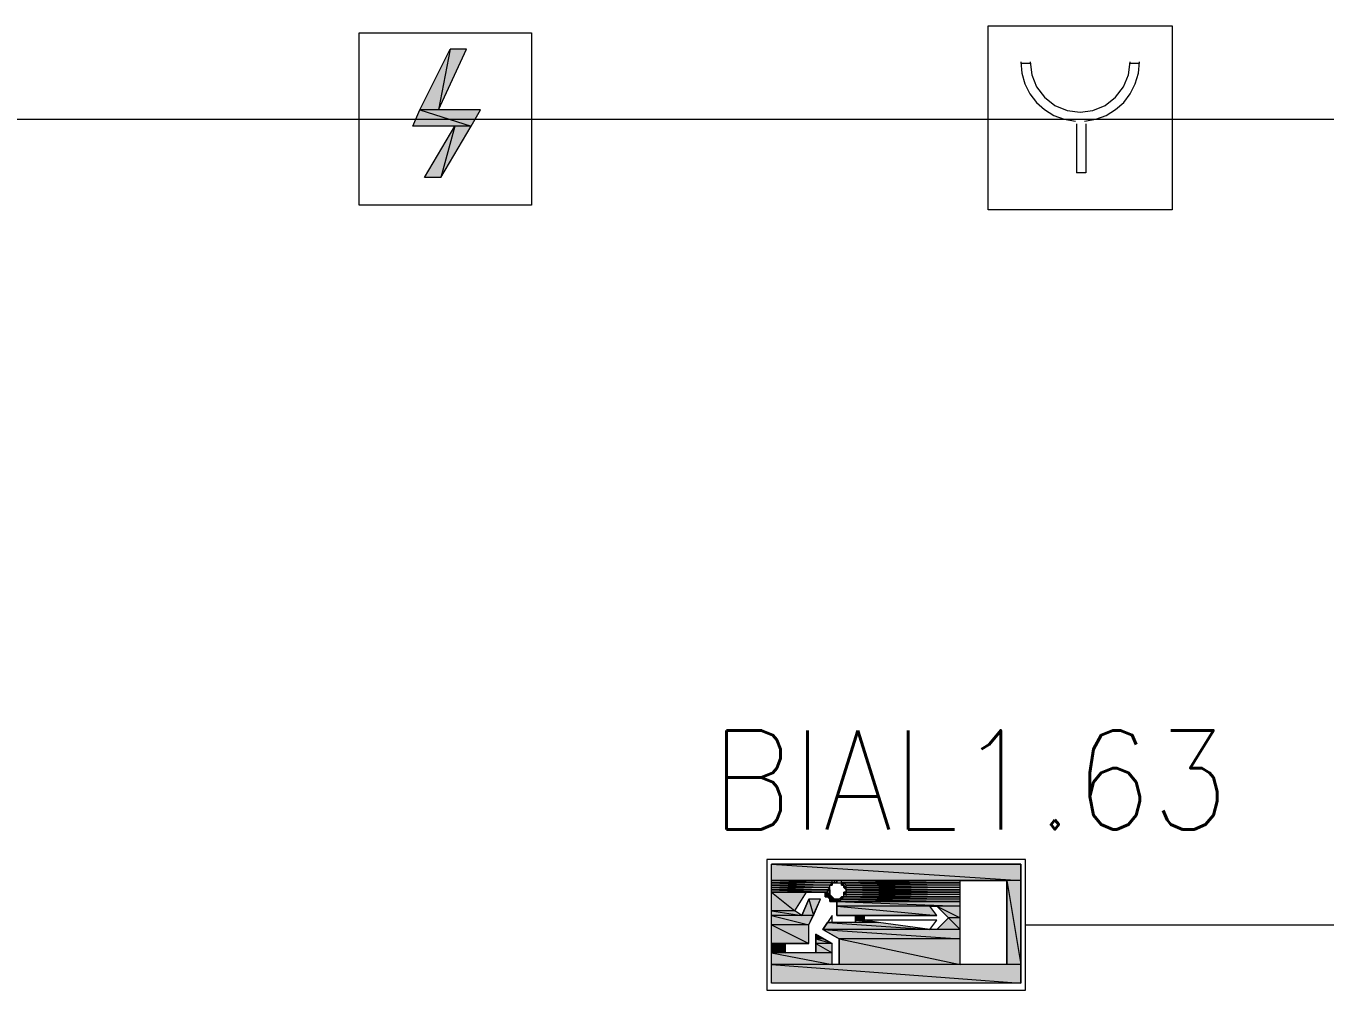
# Model space of a CAD drawing. Header units: millimetres. Extents: x 0 to 420, y 0 to 297.
# Drawn here: x 291.42 to 315.03, y 205.87 to 223.39 of the extents above; entities that cross this region are included whole.
import ezdxf

# ---------------------------------------------------------------- set-up
doc = ezdxf.new("R2010")
doc.units = ezdxf.units.MM
doc.styles.get("Standard").update_dxf_attribs({"font": 'STANDARD'})

msp = doc.modelspace()

# ---------------------------------------------------------------- hatches: boundary and pattern name
h = msp.add_hatch(color=1)
h.paths.add_polyline_path([(299.423667, 222.969666), (299.127334, 222.969666), (298.915667, 221.868999)], flags=0)
h.paths.add_polyline_path([(299.127334, 222.969666), (298.915667, 221.868999), (298.577, 221.868999)], flags=0)
h = msp.add_hatch(color=1)
h.paths.add_polyline_path([(299.677667, 221.868999), (298.577, 221.868999), (299.508334, 221.572666)], flags=0)
h.paths.add_polyline_path([(298.577, 221.868999), (299.508334, 221.572666), (298.45, 221.572666)], flags=0)
h = msp.add_hatch(color=1)
h.paths.add_polyline_path([(299.508334, 221.572666), (299.212, 221.572666), (298.958, 220.641332)], flags=0)
h.paths.add_polyline_path([(299.212, 221.572666), (298.958, 220.641332), (298.661667, 220.641332)], flags=0)
h = msp.add_hatch(color=82)
h.paths.add_polyline_path([(309.499, 208.152999), (304.969334, 208.152999), (309.499, 207.856666)], flags=0)
h.paths.add_polyline_path([(304.969334, 208.152999), (309.499, 207.856666), (304.969334, 207.856666)], flags=0)
h = msp.add_hatch(color=82)
h.paths.add_polyline_path([(304.969334, 207.856666), (308.398334, 207.856666)], flags=0)
h.paths.add_polyline_path([(308.398334, 207.856666), (304.969334, 207.856666)], flags=0)
h = msp.add_hatch(color=82)
h.paths.add_polyline_path([(306.07, 207.856666), (304.969334, 207.856666), (306.07, 207.814333)], flags=0)
h.paths.add_polyline_path([(304.969334, 207.856666), (306.07, 207.814333), (304.969334, 207.814333)], flags=0)
h = msp.add_hatch(color=82)
h.paths.add_polyline_path([(306.07, 207.814333), (304.969334, 207.814333), (306.027667, 207.771999)], flags=0)
h.paths.add_polyline_path([(304.969334, 207.814333), (306.027667, 207.771999), (304.969334, 207.771999)], flags=0)
for points in [[(306.112334, 207.814333), (306.154667, 207.814333), (306.07, 207.814333)], [(306.07, 207.814333), (306.07, 207.771999)], [(306.112334, 207.856666), (306.112334, 207.814333)], [(306.154667, 207.856666), (306.154667, 207.814333)], [(306.027667, 207.687333), (305.985334, 207.687333)], [(305.985334, 207.687333), (306.027667, 207.687333), (306.027667, 207.644999)], [(306.027667, 207.644999), (306.027667, 207.602666)], [(306.027667, 207.602666), (306.07, 207.560333), (306.027667, 207.560333)], [(306.239334, 207.771999), (306.281667, 207.771999)], [(306.281667, 207.602666), (306.281667, 207.560333)], [(306.07, 207.560333), (306.112334, 207.517999), (306.07, 207.517999)], [(306.154667, 207.517999), (306.197, 207.517999)], [(306.281667, 207.560333), (306.239334, 207.560333)], [(305.773667, 206.882999), (305.900667, 206.798333), (305.773667, 206.798333)]]:
    msp.add_hatch(color=82).paths.add_polyline_path(points, flags=0)
h = msp.add_hatch(color=82)
h.paths.add_polyline_path([(308.398334, 207.856666), (306.239334, 207.856666), (308.398334, 207.814333)], flags=0)
h.paths.add_polyline_path([(306.239334, 207.856666), (308.398334, 207.814333), (306.239334, 207.814333)], flags=0)
h = msp.add_hatch(color=82)
h.paths.add_polyline_path([(306.281667, 207.814333), (306.239334, 207.814333), (306.281667, 207.771999)], flags=0)
h.paths.add_polyline_path([(306.239334, 207.814333), (306.281667, 207.771999), (306.239334, 207.771999)], flags=0)
h = msp.add_hatch(color=82)
h.paths.add_polyline_path([(306.281667, 207.814333), (308.398334, 207.814333)], flags=0)
h.paths.add_polyline_path([(308.398334, 207.814333), (306.281667, 207.814333)], flags=0)
h = msp.add_hatch(color=82)
h.paths.add_polyline_path([(308.398334, 207.814333), (306.281667, 207.814333), (308.398334, 207.771999)], flags=0)
h.paths.add_polyline_path([(306.281667, 207.814333), (308.398334, 207.771999), (306.324, 207.771999)], flags=0)
h = msp.add_hatch(color=82)
h.paths.add_polyline_path([(309.499, 207.856666), (309.245, 207.856666), (309.499, 206.332666)], flags=0)
h.paths.add_polyline_path([(309.245, 207.856666), (309.499, 206.332666), (309.245, 206.332666)], flags=0)
h = msp.add_hatch(color=82)
h.paths.add_polyline_path([(306.027667, 207.771999), (304.969334, 207.771999), (306.027667, 207.729666)], flags=0)
h.paths.add_polyline_path([(304.969334, 207.771999), (306.027667, 207.729666), (304.969334, 207.729666)], flags=0)
h = msp.add_hatch(color=82)
h.paths.add_polyline_path([(306.027667, 207.729666), (304.969334, 207.729666), (305.985334, 207.687333)], flags=0)
h.paths.add_polyline_path([(304.969334, 207.729666), (305.985334, 207.687333), (304.969334, 207.687333)], flags=0)
h = msp.add_hatch(color=82)
h.paths.add_polyline_path([(304.969334, 207.687333), (305.985334, 207.687333)], flags=0)
h.paths.add_polyline_path([(305.985334, 207.687333), (304.969334, 207.687333)], flags=0)
h = msp.add_hatch(color=82)
h.paths.add_polyline_path([(305.985334, 207.687333), (304.969334, 207.687333), (305.985334, 207.644999)], flags=0)
h.paths.add_polyline_path([(304.969334, 207.687333), (305.985334, 207.644999), (304.969334, 207.644999)], flags=0)
h = msp.add_hatch(color=82)
h.paths.add_polyline_path([(304.969334, 207.644999), (305.985334, 207.644999)], flags=0)
h.paths.add_polyline_path([(305.985334, 207.644999), (304.969334, 207.644999)], flags=0)
h = msp.add_hatch(color=82)
h.paths.add_polyline_path([(305.604334, 207.644999), (304.969334, 207.644999), (305.392667, 207.306333)], flags=0)
h.paths.add_polyline_path([(304.969334, 207.644999), (305.392667, 207.306333), (304.969334, 207.306333)], flags=0)
h = msp.add_hatch(color=82)
h.paths.add_polyline_path([(305.985334, 207.644999), (305.943, 207.644999), (306.027667, 207.602666)], flags=0)
h.paths.add_polyline_path([(305.943, 207.644999), (306.027667, 207.602666), (305.943, 207.602666)], flags=0)
h = msp.add_hatch(color=82)
h.paths.add_polyline_path([(306.027667, 207.602666), (305.943, 207.602666), (306.027667, 207.560333)], flags=0)
h.paths.add_polyline_path([(305.943, 207.602666), (306.027667, 207.560333), (305.943, 207.560333)], flags=0)
h = msp.add_hatch(color=82)
h.paths.add_polyline_path([(306.281667, 207.771999), (306.324, 207.729666), (306.281667, 207.729666)], flags=0)
h.paths.add_polyline_path([(306.324, 207.729666), (306.281667, 207.729666), (306.324, 207.687333)], flags=0)
h = msp.add_hatch(color=82)
h.paths.add_polyline_path([(306.324, 207.644999), (306.281667, 207.644999), (306.324, 207.602666)], flags=0)
h.paths.add_polyline_path([(306.281667, 207.644999), (306.324, 207.602666), (306.281667, 207.602666)], flags=0)
h = msp.add_hatch(color=82)
h.paths.add_polyline_path([(308.398334, 207.771999), (306.324, 207.771999), (308.398334, 207.729666)], flags=0)
h.paths.add_polyline_path([(306.324, 207.771999), (308.398334, 207.729666), (306.324, 207.729666)], flags=0)
h = msp.add_hatch(color=82)
h.paths.add_polyline_path([(308.398334, 207.729666), (306.324, 207.729666), (308.398334, 207.687333)], flags=0)
h.paths.add_polyline_path([(306.324, 207.729666), (308.398334, 207.687333), (306.324, 207.687333)], flags=0)
h = msp.add_hatch(color=82)
h.paths.add_polyline_path([(306.324, 207.687333), (308.398334, 207.687333)], flags=0)
h.paths.add_polyline_path([(308.398334, 207.687333), (306.324, 207.687333)], flags=0)
h = msp.add_hatch(color=82)
h.paths.add_polyline_path([(308.398334, 207.687333), (306.324, 207.687333), (308.398334, 207.644999)], flags=0)
h.paths.add_polyline_path([(306.324, 207.687333), (308.398334, 207.644999), (306.324, 207.644999)], flags=0)
h = msp.add_hatch(color=82)
h.paths.add_polyline_path([(306.324, 207.644999), (308.398334, 207.644999)], flags=0)
h.paths.add_polyline_path([(308.398334, 207.644999), (306.324, 207.644999)], flags=0)
h = msp.add_hatch(color=82)
h.paths.add_polyline_path([(308.398334, 207.644999), (306.324, 207.644999), (308.398334, 207.602666)], flags=0)
h.paths.add_polyline_path([(306.324, 207.644999), (308.398334, 207.602666), (306.324, 207.602666)], flags=0)
h = msp.add_hatch(color=82)
h.paths.add_polyline_path([(308.398334, 207.602666), (306.324, 207.602666), (308.398334, 207.560333)], flags=0)
h.paths.add_polyline_path([(306.324, 207.602666), (308.398334, 207.560333), (306.324, 207.560333)], flags=0)
h = msp.add_hatch(color=82)
h.paths.add_polyline_path([(305.858334, 207.517999), (305.646667, 207.517999), (305.731334, 207.221666)], flags=0)
h.paths.add_polyline_path([(305.646667, 207.517999), (305.731334, 207.221666), (305.519667, 207.221666)], flags=0)
h = msp.add_hatch(color=82)
h.paths.add_polyline_path([(306.027667, 207.560333), (305.943, 207.560333), (306.07, 207.560333)], flags=0)
h.paths.add_polyline_path([(305.943, 207.560333), (306.07, 207.560333), (305.985334, 207.560333)], flags=0)
h = msp.add_hatch(color=82)
h.paths.add_polyline_path([(306.07, 207.560333), (305.985334, 207.560333), (306.07, 207.517999)], flags=0)
h.paths.add_polyline_path([(305.985334, 207.560333), (306.07, 207.517999), (306.027667, 207.517999)], flags=0)
h = msp.add_hatch(color=82)
h.paths.add_polyline_path([(306.027667, 207.517999), (306.112334, 207.517999)], flags=0)
h.paths.add_polyline_path([(306.112334, 207.517999), (306.027667, 207.517999)], flags=0)
h = msp.add_hatch(color=82)
h.paths.add_polyline_path([(306.197, 207.517999), (306.027667, 207.517999), (306.197, 207.475666)], flags=0)
h.paths.add_polyline_path([(306.027667, 207.517999), (306.197, 207.475666), (306.027667, 207.475666)], flags=0)
h = msp.add_hatch(color=82)
h.paths.add_polyline_path([(308.398334, 207.475666), (306.07, 207.475666)], flags=0)
h.paths.add_polyline_path([(306.07, 207.475666), (308.398334, 207.475666), (306.112334, 207.475666)], flags=0)
h = msp.add_hatch(color=82)
h.paths.add_polyline_path([(308.398334, 207.475666), (306.154667, 207.475666), (308.398334, 207.390999)], flags=0)
h.paths.add_polyline_path([(306.154667, 207.475666), (308.398334, 207.390999), (306.154667, 207.390999)], flags=0)
h = msp.add_hatch(color=82)
h.paths.add_polyline_path([(307.848, 207.390999), (306.154667, 207.390999), (307.975, 207.221666)], flags=0)
h.paths.add_polyline_path([(306.154667, 207.390999), (307.975, 207.221666), (306.154667, 207.221666)], flags=0)
h = msp.add_hatch(color=82)
h.paths.add_polyline_path([(306.239334, 207.517999), (306.239334, 207.560333)], flags=0)
h.paths.add_polyline_path([(306.239334, 207.560333), (306.239334, 207.517999), (306.197, 207.517999)], flags=0)
h = msp.add_hatch(color=82)
h.paths.add_polyline_path([(308.398334, 207.517999), (306.239334, 207.517999), (308.398334, 207.475666)], flags=0)
h.paths.add_polyline_path([(306.239334, 207.517999), (308.398334, 207.475666), (306.197, 207.475666)], flags=0)
h = msp.add_hatch(color=82)
h.paths.add_polyline_path([(308.398334, 207.560333), (306.281667, 207.560333), (308.398334, 207.517999)], flags=0)
h.paths.add_polyline_path([(306.281667, 207.560333), (308.398334, 207.517999), (306.239334, 207.517999)], flags=0)
h = msp.add_hatch(color=82)
h.paths.add_polyline_path([(308.398334, 207.560333), (306.324, 207.560333)], flags=0)
h.paths.add_polyline_path([(306.324, 207.560333), (308.398334, 207.560333), (306.281667, 207.560333)], flags=0)
h = msp.add_hatch(color=82)
h.paths.add_polyline_path([(308.398334, 207.390999), (307.975, 207.390999), (308.398334, 207.179333)], flags=0)
h.paths.add_polyline_path([(307.975, 207.390999), (308.398334, 207.179333), (308.186667, 207.179333)], flags=0)
h = msp.add_hatch(color=82)
h.paths.add_polyline_path([(305.392667, 207.306333), (304.969334, 207.306333), (305.519667, 207.221666)], flags=0)
h.paths.add_polyline_path([(304.969334, 207.306333), (305.519667, 207.221666), (304.969334, 207.221666)], flags=0)
h = msp.add_hatch(color=82)
h.paths.add_polyline_path([(305.731334, 207.221666), (304.969334, 207.221666), (305.646667, 207.052333)], flags=0)
h.paths.add_polyline_path([(304.969334, 207.221666), (305.646667, 207.052333), (304.969334, 207.052333)], flags=0)
h = msp.add_hatch(color=82)
h.paths.add_polyline_path([(306.662667, 207.221666), (306.493334, 207.221666), (306.662667, 207.136999)], flags=0)
h.paths.add_polyline_path([(306.493334, 207.221666), (306.662667, 207.136999), (306.493334, 207.136999)], flags=0)
h = msp.add_hatch(color=82)
h.paths.add_polyline_path([(306.662667, 207.136999), (306.493334, 207.136999), (306.916667, 207.094666)], flags=0)
h.paths.add_polyline_path([(306.493334, 207.136999), (306.916667, 207.094666), (306.493334, 207.094666)], flags=0)
h = msp.add_hatch(color=82)
h.paths.add_polyline_path([(308.398334, 207.179333), (308.186667, 207.179333), (308.398334, 206.967666)], flags=0)
h.paths.add_polyline_path([(308.186667, 207.179333), (308.398334, 206.967666), (307.975, 206.967666)], flags=0)
h = msp.add_hatch(color=82)
h.paths.add_polyline_path([(305.646667, 207.052333), (304.969334, 207.052333), (305.646667, 206.713666)], flags=0)
h.paths.add_polyline_path([(304.969334, 207.052333), (305.646667, 206.713666), (304.969334, 206.713666)], flags=0)
h = msp.add_hatch(color=82)
h.paths.add_polyline_path([(306.916667, 207.094666), (305.985334, 207.094666), (307.848, 206.967666)], flags=0)
h.paths.add_polyline_path([(305.985334, 207.094666), (307.848, 206.967666), (305.900667, 206.967666)], flags=0)
h = msp.add_hatch(color=82)
h.paths.add_polyline_path([(308.398334, 206.967666), (305.900667, 206.967666), (308.398334, 206.798333)], flags=0)
h.paths.add_polyline_path([(305.900667, 206.967666), (308.398334, 206.798333), (306.197, 206.798333)], flags=0)
h = msp.add_hatch(color=82)
h.paths.add_polyline_path([(305.223334, 206.713666), (304.969334, 206.713666), (305.223334, 206.544333)], flags=0)
h.paths.add_polyline_path([(304.969334, 206.713666), (305.223334, 206.544333), (304.969334, 206.544333)], flags=0)
h = msp.add_hatch(color=82)
h.paths.add_polyline_path([(305.900667, 206.798333), (305.773667, 206.798333), (306.07, 206.713666)], flags=0)
h.paths.add_polyline_path([(305.773667, 206.798333), (306.07, 206.713666), (305.773667, 206.713666)], flags=0)
h = msp.add_hatch(color=82)
h.paths.add_polyline_path([(306.07, 206.713666), (305.773667, 206.713666), (306.07, 206.544333)], flags=0)
h.paths.add_polyline_path([(305.773667, 206.713666), (306.07, 206.544333), (305.773667, 206.544333)], flags=0)
h = msp.add_hatch(color=82)
h.paths.add_polyline_path([(308.398334, 206.798333), (306.197, 206.798333), (308.398334, 206.332666)], flags=0)
h.paths.add_polyline_path([(306.197, 206.798333), (308.398334, 206.332666), (306.197, 206.332666)], flags=0)
h = msp.add_hatch(color=82)
h.paths.add_polyline_path([(306.07, 206.544333), (304.969334, 206.544333), (306.07, 206.332666)], flags=0)
h.paths.add_polyline_path([(304.969334, 206.544333), (306.07, 206.332666), (304.969334, 206.332666)], flags=0)
h = msp.add_hatch(color=82)
h.paths.add_polyline_path([(309.499, 206.332666), (304.969334, 206.332666), (309.499, 205.993999)], flags=0)
h.paths.add_polyline_path([(304.969334, 206.332666), (309.499, 205.993999), (304.969334, 205.993999)], flags=0)

# ---------------------------------------------------------------- linework, layer by layer
at = {"color": 7, "lineweight": 0}
for points in [[(297.476334, 223.265999), (300.609, 223.265999)], [(308.906334, 223.392999), (312.250667, 223.392999)]]:
    msp.add_lwpolyline(points, dxfattribs=at)
at = {"color": 1, "lineweight": 0}
for points in [[(300.609, 220.133332), (297.476334, 220.133332), (297.476334, 223.265999), (300.609, 223.265999)], [(312.250667, 223.392999), (312.250667, 220.048666), (308.906334, 220.048666), (308.906334, 223.392999)], [(299.127334, 222.969666), (298.915667, 221.868999), (298.577, 221.868999)], [(299.423667, 222.969666), (299.127334, 222.969666), (298.915667, 221.868999)], [(298.577, 221.868999), (299.508334, 221.572666), (298.45, 221.572666)], [(299.677667, 221.868999), (298.577, 221.868999), (299.508334, 221.572666)], [(299.212, 221.572666), (298.958, 220.641332), (298.661667, 220.641332)], [(299.508334, 221.572666), (299.212, 221.572666), (298.958, 220.641332)]]:
    msp.add_lwpolyline(points, close=True, dxfattribs=at)
for points in [[(309.499, 222.740037), (309.518218, 222.533151), (309.574739, 222.339021), (309.66496, 222.161546), (309.78528, 222.004628), (309.932094, 221.872167), (310.101802, 221.768064), (310.2908, 221.696221), (310.495485, 221.660537)], [(309.499, 222.715666), (309.668334, 222.715666)], [(309.668342, 222.740596), (309.699028, 222.502357), (309.789019, 222.283914), (309.932167, 222.095968), (310.122325, 221.949217), (310.344231, 221.8573), (310.578488, 221.826662), (310.812745, 221.8573), (311.034651, 221.949217), (311.224809, 222.095968), (311.367962, 222.283914), (311.457965, 222.502357), (311.488676, 222.740596)], [(310.661525, 221.660537), (310.866208, 221.696221), (311.055201, 221.768064), (311.224904, 221.872167), (311.371714, 222.004628), (311.492031, 222.161546), (311.582253, 222.339021), (311.638779, 222.533151), (311.658009, 222.740037)], [(311.488667, 222.715666), (311.658, 222.715666)], [(100.838001, 207.856666), (100.838001, 221.699666), (357.251, 221.699666)], [(310.515, 221.614999), (310.515, 220.725999)], [(310.684334, 221.614999), (310.684334, 220.725999)], [(310.684334, 220.725999), (310.515, 220.725999)]]:
    msp.add_lwpolyline(points, dxfattribs=at)
at = {"color": 92, "lineweight": 0}
msp.add_lwpolyline([(309.583667, 208.237666), (304.884667, 208.237666), (304.884667, 205.866999), (309.583667, 205.866999)], close=True, dxfattribs=at)
at = {"color": 82, "lineweight": 0}
for points in [[(309.499, 208.152999), (304.969334, 208.152999), (309.499, 207.856666)], [(304.969334, 208.152999), (309.499, 207.856666), (304.969334, 207.856666)], [(304.969334, 208.152999), (309.499, 208.152999), (309.499, 205.993999), (304.969334, 205.993999)], [(304.969334, 207.856666), (308.398334, 207.856666)], [(308.398334, 207.856666), (304.969334, 207.856666)], [(306.07, 207.856666), (304.969334, 207.856666), (306.07, 207.814333)], [(304.969334, 207.856666), (306.07, 207.814333), (304.969334, 207.814333)], [(306.07, 207.814333), (304.969334, 207.814333), (306.027667, 207.771999)], [(304.969334, 207.814333), (306.027667, 207.771999), (304.969334, 207.771999)], [(306.154667, 207.814333), (306.197, 207.814333), (306.239334, 207.814333), (306.281667, 207.771999), (306.281667, 207.729666), (306.324, 207.687333), (306.324, 207.644999), (306.281667, 207.602666), (306.281667, 207.560333), (306.239334, 207.560333), (306.239334, 207.517999), (306.197, 207.517999), (306.154667, 207.517999), (306.112334, 207.517999), (306.07, 207.560333), (306.027667, 207.602666), (306.027667, 207.644999), (306.027667, 207.687333), (306.027667, 207.729666), (306.027667, 207.771999), (306.07, 207.771999), (306.07, 207.814333), (306.112334, 207.814333)], [(306.112334, 207.814333), (306.154667, 207.814333), (306.07, 207.814333)], [(306.07, 207.814333), (306.07, 207.771999)], [(306.112334, 207.856666), (306.112334, 207.814333)], [(308.398334, 207.856666), (306.112334, 207.856666)], [(306.154667, 207.856666), (306.154667, 207.814333)], [(308.398334, 207.856666), (306.197, 207.856666)], [(308.398334, 207.856666), (306.239334, 207.856666), (308.398334, 207.814333)], [(306.239334, 207.856666), (308.398334, 207.814333), (306.239334, 207.814333)], [(306.281667, 207.814333), (306.239334, 207.814333), (306.281667, 207.771999)], [(306.239334, 207.814333), (306.281667, 207.771999), (306.239334, 207.771999)], [(308.398334, 207.814333), (306.239334, 207.814333)], [(306.281667, 207.814333), (308.398334, 207.814333)], [(308.398334, 207.814333), (306.281667, 207.814333)], [(308.398334, 207.814333), (306.281667, 207.814333), (308.398334, 207.771999)], [(306.281667, 207.814333), (308.398334, 207.771999), (306.324, 207.771999)], [(308.398334, 207.856666), (309.245, 207.856666), (309.245, 206.332666), (308.398334, 206.332666)], [(309.499, 207.856666), (309.245, 207.856666), (309.499, 206.332666)], [(309.245, 207.856666), (309.499, 206.332666), (309.245, 206.332666)], [(306.027667, 207.771999), (304.969334, 207.771999), (306.027667, 207.729666)], [(304.969334, 207.771999), (306.027667, 207.729666), (304.969334, 207.729666)], [(306.027667, 207.729666), (304.969334, 207.729666), (305.985334, 207.687333)], [(304.969334, 207.729666), (305.985334, 207.687333), (304.969334, 207.687333)], [(304.969334, 207.687333), (305.985334, 207.687333)], [(305.985334, 207.687333), (304.969334, 207.687333)], [(305.985334, 207.687333), (304.969334, 207.687333), (305.985334, 207.644999)], [(304.969334, 207.687333), (305.985334, 207.644999), (304.969334, 207.644999)], [(304.969334, 207.644999), (305.985334, 207.644999)], [(305.985334, 207.644999), (304.969334, 207.644999)], [(305.604334, 207.644999), (304.969334, 207.644999), (305.392667, 207.306333)], [(304.969334, 207.644999), (305.392667, 207.306333), (304.969334, 207.306333)], [(305.223334, 206.713666), (305.646667, 206.713666), (305.646667, 207.052333), (305.858334, 207.517999), (305.646667, 207.517999), (305.519667, 207.221666), (305.392667, 207.306333), (305.604334, 207.644999), (305.943, 207.644999), (305.943, 207.602666), (305.943, 207.560333), (305.985334, 207.560333), (306.027667, 207.517999), (306.07, 207.475666), (306.112334, 207.475666), (306.154667, 207.475666), (306.154667, 207.221666), (306.493334, 207.221666), (306.493334, 207.094666), (306.07, 207.094666), (306.07, 207.221666), (305.900667, 206.967666), (306.197, 206.798333), (306.197, 206.332666), (306.07, 206.332666), (306.07, 206.713666), (305.773667, 206.882999), (305.773667, 206.544333), (305.223334, 206.544333)], [(305.985334, 207.644999), (305.943, 207.644999), (306.027667, 207.602666)], [(305.943, 207.644999), (306.027667, 207.602666), (305.943, 207.602666)], [(306.027667, 207.602666), (305.943, 207.602666), (306.027667, 207.560333)], [(305.943, 207.602666), (306.027667, 207.560333), (305.943, 207.560333)], [(306.027667, 207.687333), (305.985334, 207.687333)], [(305.985334, 207.687333), (306.027667, 207.687333), (306.027667, 207.644999)], [(306.027667, 207.644999), (306.027667, 207.602666)], [(306.027667, 207.602666), (306.027667, 207.644999)], [(306.027667, 207.602666), (306.07, 207.560333), (306.027667, 207.560333)], [(306.239334, 207.771999), (306.281667, 207.771999)], [(306.281667, 207.771999), (306.324, 207.729666), (306.281667, 207.729666)], [(306.324, 207.729666), (306.281667, 207.771999)], [(306.324, 207.729666), (306.281667, 207.729666), (306.324, 207.687333)], [(306.324, 207.644999), (306.281667, 207.644999), (306.324, 207.602666)], [(306.281667, 207.644999), (306.324, 207.602666), (306.281667, 207.602666)], [(306.281667, 207.602666), (306.281667, 207.560333)], [(306.281667, 207.560333), (306.281667, 207.602666)], [(308.398334, 207.771999), (306.324, 207.771999), (308.398334, 207.729666)], [(306.324, 207.771999), (308.398334, 207.729666), (306.324, 207.729666)], [(308.398334, 207.729666), (306.324, 207.729666), (308.398334, 207.687333)], [(306.324, 207.729666), (308.398334, 207.687333), (306.324, 207.687333)], [(306.324, 207.687333), (308.398334, 207.687333)], [(308.398334, 207.687333), (306.324, 207.687333)], [(308.398334, 207.687333), (306.324, 207.687333), (308.398334, 207.644999)], [(306.324, 207.687333), (308.398334, 207.644999), (306.324, 207.644999)], [(308.398334, 207.687333), (306.324, 207.687333)], [(306.324, 207.644999), (308.398334, 207.644999)], [(308.398334, 207.644999), (306.324, 207.644999)], [(308.398334, 207.644999), (306.324, 207.644999), (308.398334, 207.602666)], [(306.324, 207.644999), (308.398334, 207.602666), (306.324, 207.602666)], [(308.398334, 207.602666), (306.324, 207.602666), (308.398334, 207.560333)], [(306.324, 207.602666), (308.398334, 207.560333), (306.324, 207.560333)], [(305.646667, 207.517999), (305.731334, 207.221666), (305.519667, 207.221666)], [(305.858334, 207.517999), (305.646667, 207.517999), (305.731334, 207.221666)], [(306.027667, 207.560333), (305.943, 207.560333), (306.07, 207.560333)], [(305.943, 207.560333), (306.07, 207.560333), (305.985334, 207.560333)], [(306.07, 207.560333), (305.985334, 207.560333), (306.07, 207.517999)], [(305.985334, 207.560333), (306.07, 207.517999), (306.027667, 207.517999)], [(306.027667, 207.517999), (306.112334, 207.517999)], [(306.112334, 207.517999), (306.027667, 207.517999)], [(306.197, 207.517999), (306.027667, 207.517999), (306.197, 207.475666)], [(306.027667, 207.517999), (306.197, 207.475666), (306.027667, 207.475666)], [(308.398334, 207.475666), (306.027667, 207.475666)], [(306.07, 207.560333), (306.112334, 207.517999), (306.07, 207.517999)], [(306.112334, 207.517999), (306.07, 207.560333)], [(308.398334, 207.475666), (306.07, 207.475666)], [(306.07, 207.475666), (308.398334, 207.475666), (306.112334, 207.475666)], [(306.154667, 207.517999), (306.197, 207.517999)], [(308.398334, 207.475666), (306.154667, 207.475666), (308.398334, 207.390999)], [(306.154667, 207.475666), (308.398334, 207.390999), (306.154667, 207.390999)], [(307.848, 207.390999), (306.154667, 207.390999), (307.975, 207.221666)], [(306.154667, 207.390999), (307.975, 207.221666), (306.154667, 207.221666)], [(306.239334, 207.560333), (306.239334, 207.517999), (306.197, 207.517999)], [(306.239334, 207.517999), (308.398334, 207.475666), (306.197, 207.475666)], [(306.281667, 207.560333), (306.239334, 207.560333)], [(306.281667, 207.560333), (308.398334, 207.517999), (306.239334, 207.517999)], [(306.239334, 207.517999), (306.239334, 207.560333)], [(308.398334, 207.517999), (306.239334, 207.517999), (308.398334, 207.475666)], [(306.324, 207.560333), (308.398334, 207.560333), (306.281667, 207.560333)], [(308.398334, 207.560333), (306.281667, 207.560333), (308.398334, 207.517999)], [(308.398334, 207.560333), (306.324, 207.560333)], [(307.975, 207.221666), (307.848, 207.390999), (307.975, 207.390999), (308.186667, 207.179333), (307.975, 206.967666), (307.848, 206.967666), (307.975, 207.136999), (306.662667, 207.136999), (306.662667, 207.221666)], [(308.398334, 207.390999), (307.975, 207.390999), (308.398334, 207.179333)], [(307.975, 207.390999), (308.398334, 207.179333), (308.186667, 207.179333)], [(305.392667, 207.306333), (304.969334, 207.306333), (305.519667, 207.221666)], [(304.969334, 207.306333), (305.519667, 207.221666), (304.969334, 207.221666)], [(305.731334, 207.221666), (304.969334, 207.221666), (305.646667, 207.052333)], [(304.969334, 207.221666), (305.646667, 207.052333), (304.969334, 207.052333)], [(306.662667, 207.221666), (306.493334, 207.221666), (306.662667, 207.136999)], [(306.493334, 207.221666), (306.662667, 207.136999), (306.493334, 207.136999)], [(306.662667, 207.136999), (306.493334, 207.136999), (306.916667, 207.094666)], [(306.493334, 207.136999), (306.916667, 207.094666), (306.493334, 207.094666)], [(308.186667, 207.179333), (308.398334, 206.967666), (307.975, 206.967666)], [(308.398334, 207.179333), (308.186667, 207.179333), (308.398334, 206.967666)], [(305.646667, 207.052333), (304.969334, 207.052333), (305.646667, 206.713666)], [(304.969334, 207.052333), (305.646667, 206.713666), (304.969334, 206.713666)], [(305.773667, 206.882999), (305.900667, 206.798333), (305.773667, 206.798333)], [(305.985334, 207.094666), (307.848, 206.967666), (305.900667, 206.967666)], [(308.398334, 206.967666), (305.900667, 206.967666), (308.398334, 206.798333)], [(305.900667, 206.967666), (308.398334, 206.798333), (306.197, 206.798333)], [(306.916667, 207.094666), (305.985334, 207.094666), (307.848, 206.967666)], [(305.223334, 206.713666), (304.969334, 206.713666), (305.223334, 206.544333)], [(304.969334, 206.713666), (305.223334, 206.544333), (304.969334, 206.544333)], [(305.900667, 206.798333), (305.773667, 206.798333), (306.07, 206.713666)], [(305.773667, 206.798333), (306.07, 206.713666), (305.773667, 206.713666)], [(306.07, 206.713666), (305.773667, 206.713666), (306.07, 206.544333)], [(305.773667, 206.713666), (306.07, 206.544333), (305.773667, 206.544333)], [(308.398334, 206.798333), (306.197, 206.798333), (308.398334, 206.332666)], [(306.197, 206.798333), (308.398334, 206.332666), (306.197, 206.332666)], [(306.07, 206.544333), (304.969334, 206.544333), (306.07, 206.332666)], [(304.969334, 206.544333), (306.07, 206.332666), (304.969334, 206.332666)], [(309.499, 206.332666), (304.969334, 206.332666), (309.499, 205.993999)], [(304.969334, 206.332666), (309.499, 205.993999), (304.969334, 205.993999)]]:
    msp.add_lwpolyline(points, close=True, dxfattribs=at)
at = {"color": 5, "lineweight": 0}
msp.add_lwpolyline([(309.583667, 207.052333), (316.272334, 207.052333)], dxfattribs=at)

# ---------------------------------------------------------------- texts
at = {"color": 92, "insert": (303.868653, 210.587221), "char_height": 1.79922, "width": 9.19601333, "attachment_point": 1}
msp.add_mtext('BIAL1.63', dxfattribs=at)

doc.saveas('drawing.dxf')
